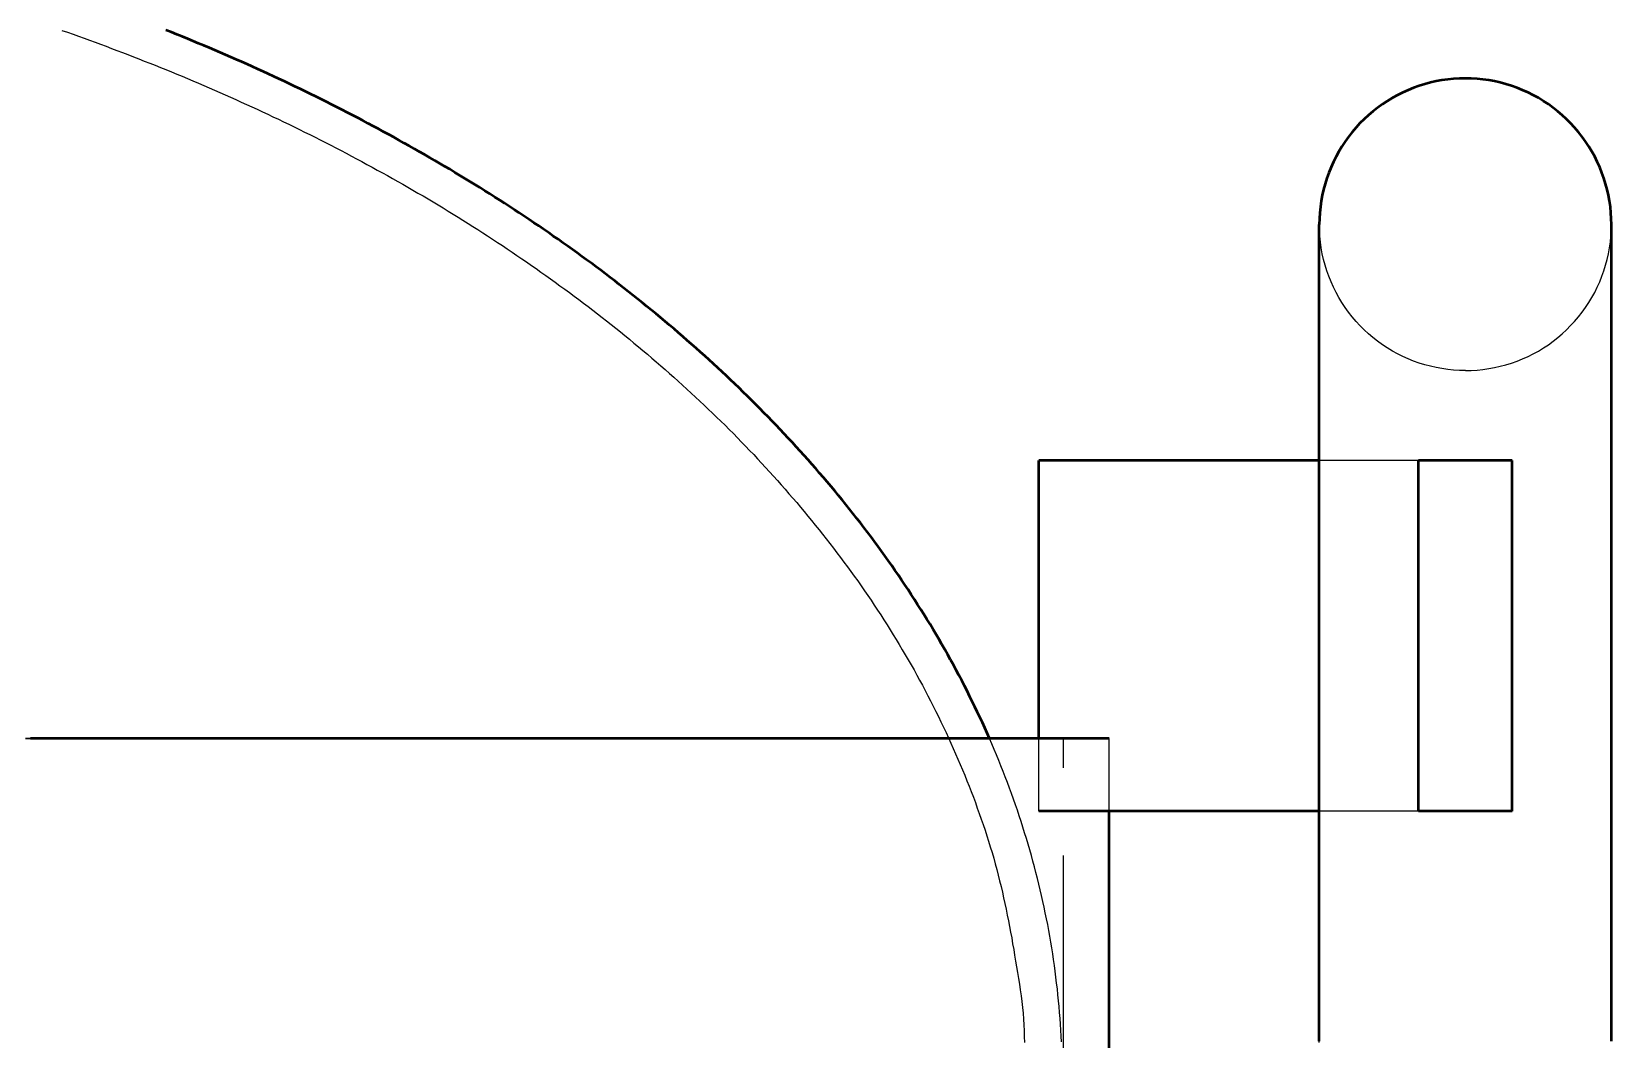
# Model space of a CAD drawing. Header units: millimetres. Extents: x 0 to 594, y 0 to 420.
# Drawn here: x 200.08 to 213.6, y 337.83 to 346.45 of the extents above; entities that cross this region are included whole.
import ezdxf

# ---------------------------------------------------------------- set-up
doc = ezdxf.new("R2010")
doc.units = ezdxf.units.MM
doc.linetypes.add('ISO02-TRAZOS', pattern=[3.75, 3, -0.75])
doc.layers.add('01-VISIBLE', color=7, linetype='CONTINUOUS', lineweight=50)
doc.layers.add('02-OCULTA', color=4, linetype='ISO02-TRAZOS', lineweight=25)

msp = doc.modelspace()

# ---------------------------------------------------------------- linework, layer by layer
at = {"layer": '01-VISIBLE'}
for p, q in [((211.1, 342.78), (208.7, 342.78)), ((208.7, 340.4), (208.7, 342.78)), ((212.75, 342.78), (211.95, 342.78)), ((211.95, 339.78), (211.95, 342.78)), ((212.75, 339.78), (212.75, 342.78)), ((211.1, 339.78), (208.7, 339.78)), ((209.3, 336.4), (209.3, 339.78)), ((212.75, 339.78), (211.95, 339.78))]:
    msp.add_line(p, q, dxfattribs=at)
for points in [[(208.277, 340.4), (208.257, 340.446), (208.237, 340.492), (208.216, 340.537), (208.195, 340.583), (208.173, 340.628), (208.152, 340.673), (208.13, 340.718), (208.107, 340.763), (208.085, 340.808), (208.062, 340.853), (208.039, 340.897), (208.016, 340.942), (207.992, 340.986), (207.968, 341.03), (207.944, 341.074), (207.92, 341.118), (207.895, 341.162), (207.87, 341.205), (207.845, 341.249), (207.82, 341.292), (207.794, 341.335), (207.768, 341.378), (207.742, 341.421), (207.716, 341.464), (207.689, 341.506), (207.662, 341.548), (207.635, 341.591), (207.608, 341.633), (207.581, 341.675), (207.553, 341.716), (207.525, 341.758), (207.497, 341.8), (207.468, 341.841), (207.44, 341.882), (207.411, 341.923), (207.382, 341.964), (207.352, 342.005), (207.323, 342.045), (207.293, 342.086), (207.263, 342.126), (207.233, 342.166), (207.203, 342.206), (207.172, 342.246), (207.141, 342.285), (207.111, 342.325), (207.079, 342.364), (207.048, 342.403), (207.016, 342.442), (206.985, 342.481), (206.953, 342.52), (206.921, 342.558), (206.888, 342.597), (206.856, 342.635), (206.823, 342.673), (206.79, 342.711), (206.757, 342.749), (206.724, 342.786), (206.691, 342.824), (206.657, 342.861), (206.623, 342.898), (206.59, 342.935), (206.555, 342.972), (206.521, 343.008), (206.487, 343.045), (206.452, 343.081), (206.417, 343.117), (206.383, 343.153), (206.347, 343.189), (206.312, 343.225), (206.277, 343.26), (206.241, 343.296), (206.206, 343.331), (206.17, 343.366), (206.134, 343.401), (206.098, 343.436), (206.061, 343.47), (206.025, 343.505), (205.988, 343.539), (205.952, 343.573), (205.915, 343.607), (205.878, 343.641), (205.84, 343.675), (205.803, 343.708), (205.766, 343.742), (205.728, 343.775), (205.69, 343.808), (205.653, 343.841), (205.615, 343.874), (205.577, 343.906), (205.538, 343.939), (205.5, 343.971), (205.461, 344.003), (205.423, 344.035), (205.384, 344.067), (205.345, 344.099), (205.306, 344.13), (205.267, 344.162), (205.228, 344.193), (205.188, 344.224), (205.149, 344.255), (205.109, 344.286), (205.07, 344.317), (205.03, 344.347), (204.99, 344.377), (204.95, 344.408), (204.91, 344.438), (204.87, 344.468), (204.829, 344.497), (204.789, 344.527), (204.748, 344.556), (204.707, 344.586), (204.667, 344.615), (204.626, 344.644), (204.585, 344.673), (204.544, 344.701), (204.502, 344.73), (204.461, 344.759), (204.42, 344.787), (204.378, 344.815), (204.336, 344.843), (204.295, 344.871), (204.253, 344.899), (204.211, 344.926), (204.169, 344.954), (204.127, 344.981), (204.085, 345.008), (204.043, 345.035), (204, 345.062), (203.958, 345.089), (203.915, 345.115), (203.873, 345.142), (203.83, 345.168), (203.787, 345.194), (203.744, 345.22), (203.701, 345.246), (203.658, 345.272), (203.615, 345.297), (203.572, 345.323), (203.529, 345.348), (203.485, 345.373), (203.442, 345.398), (203.398, 345.423), (203.355, 345.448), (203.311, 345.473), (203.267, 345.497), (203.223, 345.522), (203.18, 345.546), (203.136, 345.57), (203.092, 345.594), (203.047, 345.618), (203.003, 345.642), (202.959, 345.665), (202.915, 345.689), (202.87, 345.712), (202.826, 345.735), (202.781, 345.758), (202.737, 345.781), (202.692, 345.804), (202.647, 345.827), (202.602, 345.849), (202.557, 345.872), (202.513, 345.894), (202.468, 345.916), (202.423, 345.938), (202.377, 345.96), (202.332, 345.982), (202.287, 346.003), (202.242, 346.025), (202.196, 346.046), (202.151, 346.067), (202.105, 346.089), (202.06, 346.109), (202.014, 346.13), (201.968, 346.151), (201.923, 346.171), (201.877, 346.192), (201.831, 346.212), (201.785, 346.232), (201.739, 346.252), (201.693, 346.272), (201.647, 346.292), (201.601, 346.311), (201.554, 346.331), (201.508, 346.35), (201.462, 346.369), (201.415, 346.389), (201.369, 346.408), (201.322, 346.426), (201.276, 346.445), (201.229, 346.464)], [(213.6, 344.8), (213.599, 344.85), (213.596, 344.901), (213.591, 344.951), (213.584, 345.001), (213.574, 345.05), (213.563, 345.099), (213.55, 345.148), (213.535, 345.196), (213.518, 345.243), (213.5, 345.29), (213.479, 345.336), (213.457, 345.381), (213.432, 345.425), (213.406, 345.468), (213.378, 345.51), (213.349, 345.551), (213.318, 345.591), (213.285, 345.629), (213.251, 345.666), (213.216, 345.702), (213.179, 345.736), (213.14, 345.768), (213.101, 345.799), (213.06, 345.829), (213.018, 345.856), (212.975, 345.883), (212.931, 345.907), (212.886, 345.929), (212.84, 345.95), (212.793, 345.969), (212.746, 345.986), (212.697, 346.001), (212.649, 346.014), (212.6, 346.025), (212.55, 346.034), (212.5, 346.041), (212.45, 346.046), (212.4, 346.049), (212.35, 346.05), (212.299, 346.049), (212.249, 346.046), (212.199, 346.041), (212.149, 346.034), (212.1, 346.025), (212.051, 346.014), (212.002, 346.001), (211.954, 345.986), (211.906, 345.969), (211.86, 345.95), (211.814, 345.929), (211.769, 345.907), (211.725, 345.883), (211.682, 345.856), (211.64, 345.829), (211.599, 345.799), (211.559, 345.768), (211.521, 345.736), (211.484, 345.702), (211.448, 345.666), (211.414, 345.629), (211.381, 345.591), (211.35, 345.551), (211.321, 345.51), (211.293, 345.468), (211.267, 345.425), (211.243, 345.381), (211.22, 345.336), (211.2, 345.29), (211.181, 345.243), (211.164, 345.196), (211.149, 345.148), (211.136, 345.099), (211.125, 345.05), (211.116, 345.001), (211.109, 344.951), (211.104, 344.901), (211.101, 344.85), (211.1, 344.8)], [(211.1, 337.81), (211.1, 337.861), (211.1, 337.911), (211.1, 337.961), (211.1, 338.011), (211.1, 338.062), (211.1, 338.112), (211.1, 338.162), (211.1, 338.213), (211.1, 338.263), (211.1, 338.313), (211.1, 338.363), (211.1, 338.414), (211.1, 338.464), (211.1, 338.514), (211.1, 338.565), (211.1, 338.615), (211.1, 338.665), (211.1, 338.715), (211.1, 338.766), (211.1, 338.816), (211.1, 338.866), (211.1, 338.917), (211.1, 338.967), (211.1, 339.017), (211.1, 339.067), (211.1, 339.118), (211.1, 339.168), (211.1, 339.218), (211.1, 339.269), (211.1, 339.319), (211.1, 339.369), (211.1, 339.419), (211.1, 339.47), (211.1, 339.52), (211.1, 339.57), (211.1, 339.621), (211.1, 339.671), (211.1, 339.721), (211.1, 339.771), (211.1, 339.822), (211.1, 339.872), (211.1, 339.922), (211.1, 339.973), (211.1, 340.023), (211.1, 340.073), (211.1, 340.123), (211.1, 340.174), (211.1, 340.224), (211.1, 340.274), (211.1, 340.325), (211.1, 340.375), (211.1, 340.425), (211.1, 340.475), (211.1, 340.526), (211.1, 340.576), (211.1, 340.626), (211.1, 340.677), (211.1, 340.727), (211.1, 340.777), (211.1, 340.827), (211.1, 340.878), (211.1, 340.928), (211.1, 340.978), (211.1, 341.029), (211.1, 341.079), (211.1, 341.129), (211.1, 341.179), (211.1, 341.23), (211.1, 341.28), (211.1, 341.33), (211.1, 341.381), (211.1, 341.431), (211.1, 341.481), (211.1, 341.531), (211.1, 341.582), (211.1, 341.632), (211.1, 341.682), (211.1, 341.733), (211.1, 341.783), (211.1, 341.833), (211.1, 341.883), (211.1, 341.934), (211.1, 341.984), (211.1, 342.034), (211.1, 342.085), (211.1, 342.135), (211.1, 342.185), (211.1, 342.235), (211.1, 342.286), (211.1, 342.336), (211.1, 342.386), (211.1, 342.437), (211.1, 342.487), (211.1, 342.537), (211.1, 342.587), (211.1, 342.638), (211.1, 342.688), (211.1, 342.738), (211.1, 342.789), (211.1, 342.839), (211.1, 342.889), (211.1, 342.939), (211.1, 342.99), (211.1, 343.04), (211.1, 343.09), (211.1, 343.141), (211.1, 343.191), (211.1, 343.241), (211.1, 343.291), (211.1, 343.342), (211.1, 343.392), (211.1, 343.442), (211.1, 343.493), (211.1, 343.543), (211.1, 343.593), (211.1, 343.643), (211.1, 343.694), (211.1, 343.744), (211.1, 343.794), (211.1, 343.845), (211.1, 343.895), (211.1, 343.945), (211.1, 343.995), (211.1, 344.046), (211.1, 344.096), (211.1, 344.146), (211.1, 344.197), (211.1, 344.247), (211.1, 344.297), (211.1, 344.347), (211.1, 344.398), (211.1, 344.448), (211.1, 344.498), (211.1, 344.549), (211.1, 344.599), (211.1, 344.649), (211.1, 344.699), (211.1, 344.75), (211.1, 344.8)], [(213.6, 337.81), (213.6, 337.861), (213.6, 337.911), (213.6, 337.961), (213.6, 338.011), (213.6, 338.062), (213.6, 338.112), (213.6, 338.162), (213.6, 338.213), (213.6, 338.263), (213.6, 338.313), (213.6, 338.363), (213.6, 338.414), (213.6, 338.464), (213.6, 338.514), (213.6, 338.565), (213.6, 338.615), (213.6, 338.665), (213.6, 338.715), (213.6, 338.766), (213.6, 338.816), (213.6, 338.866), (213.6, 338.917), (213.6, 338.967), (213.6, 339.017), (213.6, 339.067), (213.6, 339.118), (213.6, 339.168), (213.6, 339.218), (213.6, 339.269), (213.6, 339.319), (213.6, 339.369), (213.6, 339.419), (213.6, 339.47), (213.6, 339.52), (213.6, 339.57), (213.6, 339.621), (213.6, 339.671), (213.6, 339.721), (213.6, 339.771), (213.6, 339.822), (213.6, 339.872), (213.6, 339.922), (213.6, 339.973), (213.6, 340.023), (213.6, 340.073), (213.6, 340.123), (213.6, 340.174), (213.6, 340.224), (213.6, 340.274), (213.6, 340.325), (213.6, 340.375), (213.6, 340.425), (213.6, 340.475), (213.6, 340.526), (213.6, 340.576), (213.6, 340.626), (213.6, 340.677), (213.6, 340.727), (213.6, 340.777), (213.6, 340.827), (213.6, 340.878), (213.6, 340.928), (213.6, 340.978), (213.6, 341.029), (213.6, 341.079), (213.6, 341.129), (213.6, 341.179), (213.6, 341.23), (213.6, 341.28), (213.6, 341.33), (213.6, 341.381), (213.6, 341.431), (213.6, 341.481), (213.6, 341.531), (213.6, 341.582), (213.6, 341.632), (213.6, 341.682), (213.6, 341.733), (213.6, 341.783), (213.6, 341.833), (213.6, 341.883), (213.6, 341.934), (213.6, 341.984), (213.6, 342.034), (213.6, 342.085), (213.6, 342.135), (213.6, 342.185), (213.6, 342.235), (213.6, 342.286), (213.6, 342.336), (213.6, 342.386), (213.6, 342.437), (213.6, 342.487), (213.6, 342.537), (213.6, 342.587), (213.6, 342.638), (213.6, 342.688), (213.6, 342.738), (213.6, 342.789), (213.6, 342.839), (213.6, 342.889), (213.6, 342.939), (213.6, 342.99), (213.6, 343.04), (213.6, 343.09), (213.6, 343.141), (213.6, 343.191), (213.6, 343.241), (213.6, 343.291), (213.6, 343.342), (213.6, 343.392), (213.6, 343.442), (213.6, 343.493), (213.6, 343.543), (213.6, 343.593), (213.6, 343.643), (213.6, 343.694), (213.6, 343.744), (213.6, 343.794), (213.6, 343.845), (213.6, 343.895), (213.6, 343.945), (213.6, 343.995), (213.6, 344.046), (213.6, 344.096), (213.6, 344.146), (213.6, 344.197), (213.6, 344.247), (213.6, 344.297), (213.6, 344.347), (213.6, 344.398), (213.6, 344.448), (213.6, 344.498), (213.6, 344.549), (213.6, 344.599), (213.6, 344.649), (213.6, 344.699), (213.6, 344.75), (213.6, 344.8)], [(209.3, 340.4), (209.25, 340.4), (209.199, 340.4), (209.149, 340.4), (209.099, 340.4), (209.049, 340.4), (208.999, 340.4), (208.949, 340.4), (208.898, 340.4), (208.848, 340.4), (208.798, 340.4), (208.748, 340.4), (208.698, 340.4), (208.648, 340.4), (208.597, 340.4), (208.547, 340.4), (208.497, 340.4), (208.447, 340.4), (208.397, 340.4), (208.347, 340.4), (208.296, 340.4), (208.246, 340.4), (208.196, 340.4), (208.146, 340.4), (208.096, 340.4), (208.046, 340.4), (207.995, 340.4), (207.945, 340.4), (207.895, 340.4), (207.845, 340.4), (207.795, 340.4), (207.745, 340.4), (207.694, 340.4), (207.644, 340.4), (207.594, 340.4), (207.544, 340.4), (207.494, 340.4), (207.444, 340.4), (207.393, 340.4), (207.343, 340.4), (207.293, 340.4), (207.243, 340.4), (207.193, 340.4), (207.143, 340.4), (207.092, 340.4), (207.042, 340.4), (206.992, 340.4), (206.942, 340.4), (206.892, 340.4), (206.842, 340.4), (206.791, 340.4), (206.741, 340.4), (206.691, 340.4), (206.641, 340.4), (206.591, 340.4), (206.541, 340.4), (206.49, 340.4), (206.44, 340.4), (206.39, 340.4), (206.34, 340.4), (206.29, 340.4), (206.24, 340.4), (206.189, 340.4), (206.139, 340.4), (206.089, 340.4), (206.039, 340.4), (205.989, 340.4), (205.939, 340.4), (205.888, 340.4), (205.838, 340.4), (205.788, 340.4), (205.738, 340.4), (205.688, 340.4), (205.638, 340.4), (205.587, 340.4), (205.537, 340.4), (205.487, 340.4), (205.437, 340.4), (205.387, 340.4), (205.337, 340.4), (205.286, 340.4), (205.236, 340.4), (205.186, 340.4), (205.136, 340.4), (205.086, 340.4), (205.036, 340.4), (204.985, 340.4), (204.935, 340.4), (204.885, 340.4), (204.835, 340.4), (204.785, 340.4), (204.735, 340.4), (204.684, 340.4), (204.634, 340.4), (204.584, 340.4), (204.534, 340.4), (204.484, 340.4), (204.434, 340.4), (204.383, 340.4), (204.333, 340.4), (204.283, 340.4), (204.233, 340.4), (204.183, 340.4), (204.133, 340.4), (204.082, 340.4), (204.032, 340.4), (203.982, 340.4), (203.932, 340.4), (203.882, 340.4), (203.832, 340.4), (203.782, 340.4), (203.731, 340.4), (203.681, 340.4), (203.631, 340.4), (203.581, 340.4), (203.531, 340.4), (203.481, 340.4), (203.43, 340.4), (203.38, 340.4), (203.33, 340.4), (203.28, 340.4), (203.23, 340.4), (203.18, 340.4), (203.129, 340.4), (203.079, 340.4), (203.029, 340.4), (202.979, 340.4), (202.929, 340.4), (202.879, 340.4), (202.828, 340.4), (202.778, 340.4), (202.728, 340.4), (202.678, 340.4), (202.628, 340.4), (202.578, 340.4), (202.527, 340.4), (202.477, 340.4), (202.427, 340.4), (202.377, 340.4), (202.327, 340.4), (202.277, 340.4), (202.226, 340.4), (202.176, 340.4), (202.126, 340.4), (202.076, 340.4), (202.026, 340.4), (201.976, 340.4), (201.925, 340.4), (201.875, 340.4), (201.825, 340.4), (201.775, 340.4), (201.725, 340.4), (201.675, 340.4), (201.624, 340.4), (201.574, 340.4), (201.524, 340.4), (201.474, 340.4), (201.424, 340.4), (201.374, 340.4), (201.323, 340.4), (201.273, 340.4), (201.223, 340.4), (201.173, 340.4), (201.123, 340.4), (201.073, 340.4), (201.022, 340.4), (200.972, 340.4), (200.922, 340.4), (200.872, 340.4), (200.822, 340.4), (200.772, 340.4), (200.721, 340.4), (200.671, 340.4), (200.621, 340.4), (200.571, 340.4), (200.521, 340.4), (200.471, 340.4), (200.42, 340.4), (200.37, 340.4), (200.32, 340.4), (200.27, 340.4), (200.22, 340.4), (200.17, 340.4), (200.119, 340.4), (200.069, 340.4)]]:
    msp.add_lwpolyline(points, dxfattribs=at)
at = {"layer": '02-OCULTA'}
for p, q in [((211.95, 342.78), (208.7, 342.78)), ((208.7, 339.78), (208.7, 342.78)), ((211.95, 342.78), (211.1, 342.78)), ((212.75, 342.78), (211.95, 342.78)), ((211.95, 342.78), (211.95, 339.78)), ((211.95, 339.78), (211.95, 342.78)), ((211.95, 342.78), (211.95, 339.78)), ((212.75, 339.78), (212.75, 342.78)), ((208.7, 339.78), (208.7, 340.4)), ((208.91, 336.4), (208.91, 340.4)), ((209.3, 339.78), (209.3, 340.4)), ((211.95, 339.78), (208.7, 339.78)), ((211.95, 339.78), (211.1, 339.78)), ((212.75, 339.78), (211.95, 339.78))]:
    msp.add_line(p, q, dxfattribs=at)
for points in [[(200.339, 346.461), (200.386, 346.445), (200.434, 346.428), (200.481, 346.411), (200.528, 346.394), (200.575, 346.377), (200.622, 346.36), (200.669, 346.342), (200.716, 346.325), (200.763, 346.307), (200.809, 346.29), (200.856, 346.272), (200.903, 346.254), (200.95, 346.236), (200.996, 346.218), (201.043, 346.199), (201.09, 346.181), (201.136, 346.162), (201.182, 346.144), (201.229, 346.125), (201.275, 346.106), (201.321, 346.087), (201.368, 346.068), (201.414, 346.048), (201.46, 346.029), (201.506, 346.009), (201.552, 345.99), (201.598, 345.97), (201.644, 345.95), (201.69, 345.93), (201.736, 345.91), (201.782, 345.889), (201.827, 345.869), (201.873, 345.848), (201.918, 345.828), (201.964, 345.807), (202.009, 345.786), (202.055, 345.765), (202.1, 345.743), (202.145, 345.722), (202.191, 345.701), (202.236, 345.679), (202.281, 345.657), (202.326, 345.635), (202.371, 345.613), (202.416, 345.591), (202.461, 345.569), (202.505, 345.546), (202.55, 345.524), (202.595, 345.501), (202.639, 345.478), (202.684, 345.455), (202.728, 345.432), (202.772, 345.409), (202.817, 345.385), (202.861, 345.362), (202.905, 345.338), (202.949, 345.314), (202.993, 345.291), (203.037, 345.266), (203.081, 345.242), (203.125, 345.218), (203.168, 345.193), (203.212, 345.169), (203.255, 345.144), (203.299, 345.119), (203.342, 345.094), (203.385, 345.069), (203.429, 345.044), (203.472, 345.018), (203.515, 344.993), (203.558, 344.967), (203.601, 344.941), (203.643, 344.915), (203.686, 344.889), (203.729, 344.862), (203.771, 344.836), (203.814, 344.809), (203.856, 344.783), (203.898, 344.756), (203.94, 344.729), (203.982, 344.702), (204.024, 344.674), (204.066, 344.647), (204.108, 344.619), (204.149, 344.591), (204.191, 344.563), (204.233, 344.535), (204.274, 344.507), (204.315, 344.479), (204.356, 344.45), (204.397, 344.422), (204.438, 344.393), (204.479, 344.364), (204.52, 344.335), (204.561, 344.306), (204.601, 344.276), (204.642, 344.247), (204.682, 344.217), (204.722, 344.187), (204.762, 344.157), (204.802, 344.127), (204.842, 344.097), (204.882, 344.066), (204.921, 344.036), (204.961, 344.005), (205, 343.974), (205.039, 343.943), (205.079, 343.912), (205.118, 343.88), (205.157, 343.849), (205.195, 343.817), (205.234, 343.785), (205.272, 343.753), (205.311, 343.721), (205.349, 343.689), (205.387, 343.656), (205.425, 343.624), (205.463, 343.591), (205.501, 343.558), (205.538, 343.525), (205.576, 343.492), (205.613, 343.458), (205.65, 343.425), (205.687, 343.391), (205.724, 343.357), (205.761, 343.323), (205.797, 343.289), (205.834, 343.255), (205.87, 343.22), (205.906, 343.186), (205.942, 343.151), (205.978, 343.116), (206.014, 343.081), (206.049, 343.045), (206.085, 343.01), (206.12, 342.974), (206.155, 342.938), (206.19, 342.902), (206.224, 342.866), (206.259, 342.83), (206.293, 342.794), (206.327, 342.757), (206.361, 342.72), (206.395, 342.683), (206.429, 342.646), (206.462, 342.609), (206.495, 342.571), (206.528, 342.534), (206.561, 342.496), (206.594, 342.458), (206.627, 342.42), (206.659, 342.382), (206.691, 342.344), (206.723, 342.305), (206.755, 342.266), (206.786, 342.227), (206.818, 342.188), (206.849, 342.149), (206.88, 342.11), (206.911, 342.07), (206.941, 342.031), (206.971, 341.991), (207.002, 341.951), (207.031, 341.911), (207.061, 341.87), (207.091, 341.83), (207.12, 341.789), (207.149, 341.749), (207.178, 341.708), (207.206, 341.666), (207.235, 341.625), (207.263, 341.584), (207.291, 341.542), (207.318, 341.5), (207.346, 341.459), (207.373, 341.417), (207.4, 341.374), (207.427, 341.332), (207.453, 341.289), (207.479, 341.247), (207.505, 341.204), (207.531, 341.161), (207.556, 341.118), (207.581, 341.075), (207.606, 341.031), (207.631, 340.988), (207.655, 340.944), (207.679, 340.9), (207.703, 340.856), (207.727, 340.812), (207.75, 340.767), (207.773, 340.723), (207.796, 340.678), (207.818, 340.633), (207.84, 340.588), (207.862, 340.543), (207.883, 340.498), (207.905, 340.453), (207.926, 340.407), (207.946, 340.362), (207.967, 340.316), (207.987, 340.27), (208.007, 340.224), (208.027, 340.178), (208.046, 340.132), (208.065, 340.086), (208.084, 340.04), (208.102, 339.993), (208.121, 339.946), (208.139, 339.9), (208.156, 339.853), (208.173, 339.806), (208.19, 339.759), (208.207, 339.711), (208.223, 339.664), (208.239, 339.617), (208.255, 339.569), (208.27, 339.521), (208.284, 339.473), (208.299, 339.425), (208.313, 339.377), (208.326, 339.329), (208.339, 339.281), (208.352, 339.232), (208.364, 339.184), (208.376, 339.135), (208.387, 339.086), (208.398, 339.038), (208.409, 338.989), (208.419, 338.939), (208.429, 338.89), (208.439, 338.841), (208.448, 338.792), (208.458, 338.743), (208.467, 338.694), (208.475, 338.644), (208.484, 338.595), (208.492, 338.546), (208.501, 338.496), (208.509, 338.447), (208.517, 338.398), (208.525, 338.348), (208.533, 338.299), (208.54, 338.249), (208.547, 338.2), (208.553, 338.15), (208.559, 338.1), (208.564, 338.05), (208.567, 338), (208.571, 337.95), (208.573, 337.9), (208.575, 337.85), (208.576, 337.8)], [(211.1, 337.8), (211.1, 337.85), (211.1, 337.9), (211.1, 337.95), (211.1, 338), (211.1, 338.05), (211.1, 338.1), (211.1, 338.15), (211.1, 338.2), (211.1, 338.25), (211.1, 338.3), (211.1, 338.35), (211.1, 338.4), (211.1, 338.45), (211.1, 338.5), (211.1, 338.55), (211.1, 338.6), (211.1, 338.65), (211.1, 338.7), (211.1, 338.75), (211.1, 338.8), (211.1, 338.85), (211.1, 338.9), (211.1, 338.95), (211.1, 339), (211.1, 339.05), (211.1, 339.1), (211.1, 339.15), (211.1, 339.2), (211.1, 339.25), (211.1, 339.3), (211.1, 339.35), (211.1, 339.4), (211.1, 339.45), (211.1, 339.5), (211.1, 339.55), (211.1, 339.6), (211.1, 339.65), (211.1, 339.7), (211.1, 339.75), (211.1, 339.8), (211.1, 339.85), (211.1, 339.9), (211.1, 339.95), (211.1, 340), (211.1, 340.05), (211.1, 340.1), (211.1, 340.15), (211.1, 340.2), (211.1, 340.25), (211.1, 340.3), (211.1, 340.35), (211.1, 340.4), (211.1, 340.45), (211.1, 340.5), (211.1, 340.55), (211.1, 340.6), (211.1, 340.65), (211.1, 340.7), (211.1, 340.75), (211.1, 340.8), (211.1, 340.85), (211.1, 340.9), (211.1, 340.95), (211.1, 341), (211.1, 341.05), (211.1, 341.1), (211.1, 341.15), (211.1, 341.2), (211.1, 341.25), (211.1, 341.3), (211.1, 341.35), (211.1, 341.4), (211.1, 341.45), (211.1, 341.5), (211.1, 341.55), (211.1, 341.6), (211.1, 341.65), (211.1, 341.7), (211.1, 341.75), (211.1, 341.8), (211.1, 341.85), (211.1, 341.9), (211.1, 341.95), (211.1, 342), (211.1, 342.05), (211.1, 342.1), (211.1, 342.15), (211.1, 342.2), (211.1, 342.25), (211.1, 342.3), (211.1, 342.35), (211.1, 342.4), (211.1, 342.45), (211.1, 342.5), (211.1, 342.55), (211.1, 342.6), (211.1, 342.65), (211.1, 342.7), (211.1, 342.75), (211.1, 342.8), (211.1, 342.85), (211.1, 342.9), (211.1, 342.95), (211.1, 343), (211.1, 343.05), (211.1, 343.1), (211.1, 343.15), (211.1, 343.2), (211.1, 343.25), (211.1, 343.3), (211.1, 343.35), (211.1, 343.4), (211.1, 343.45), (211.1, 343.5), (211.1, 343.55), (211.1, 343.6), (211.1, 343.65), (211.1, 343.7), (211.1, 343.75), (211.1, 343.8), (211.1, 343.85), (211.1, 343.9), (211.1, 343.95), (211.1, 344), (211.1, 344.05), (211.1, 344.1), (211.1, 344.15), (211.1, 344.2), (211.1, 344.25), (211.1, 344.3), (211.1, 344.35), (211.1, 344.4), (211.1, 344.45), (211.1, 344.5), (211.1, 344.55), (211.1, 344.6), (211.1, 344.65), (211.1, 344.7), (211.1, 344.75), (211.1, 344.8)], [(212.35, 343.55), (212.299, 343.551), (212.249, 343.554), (212.199, 343.559), (212.149, 343.566), (212.1, 343.575), (212.051, 343.586), (212.002, 343.599), (211.954, 343.614), (211.906, 343.631), (211.86, 343.65), (211.814, 343.671), (211.769, 343.693), (211.725, 343.717), (211.682, 343.744), (211.64, 343.771), (211.599, 343.801), (211.559, 343.832), (211.521, 343.864), (211.484, 343.898), (211.448, 343.934), (211.414, 343.971), (211.381, 344.009), (211.35, 344.049), (211.321, 344.09), (211.293, 344.132), (211.267, 344.175), (211.243, 344.219), (211.22, 344.264), (211.2, 344.31), (211.181, 344.357), (211.164, 344.404), (211.149, 344.452), (211.136, 344.501), (211.125, 344.55), (211.116, 344.599), (211.109, 344.649), (211.104, 344.699), (211.101, 344.75), (211.1, 344.8)], [(212.35, 343.55), (212.4, 343.551), (212.45, 343.554), (212.5, 343.559), (212.55, 343.566), (212.6, 343.575), (212.649, 343.586), (212.697, 343.599), (212.746, 343.614), (212.793, 343.631), (212.84, 343.65), (212.886, 343.671), (212.931, 343.693), (212.975, 343.717), (213.018, 343.744), (213.06, 343.771), (213.101, 343.801), (213.14, 343.832), (213.179, 343.864), (213.216, 343.898), (213.251, 343.934), (213.285, 343.971), (213.318, 344.009), (213.349, 344.049), (213.378, 344.09), (213.406, 344.132), (213.432, 344.175), (213.457, 344.219), (213.479, 344.264), (213.5, 344.31), (213.518, 344.357), (213.535, 344.404), (213.55, 344.452), (213.563, 344.501), (213.574, 344.55), (213.584, 344.599), (213.591, 344.649), (213.596, 344.699), (213.599, 344.75), (213.6, 344.8)], [(213.6, 337.81), (213.6, 337.861), (213.6, 337.911), (213.6, 337.961), (213.6, 338.011), (213.6, 338.062), (213.6, 338.112), (213.6, 338.162), (213.6, 338.213), (213.6, 338.263), (213.6, 338.313), (213.6, 338.363), (213.6, 338.414), (213.6, 338.464), (213.6, 338.514), (213.6, 338.565), (213.6, 338.615), (213.6, 338.665), (213.6, 338.715), (213.6, 338.766), (213.6, 338.816), (213.6, 338.866), (213.6, 338.917), (213.6, 338.967), (213.6, 339.017), (213.6, 339.067), (213.6, 339.118), (213.6, 339.168), (213.6, 339.218), (213.6, 339.269), (213.6, 339.319), (213.6, 339.369), (213.6, 339.419), (213.6, 339.47), (213.6, 339.52), (213.6, 339.57), (213.6, 339.621), (213.6, 339.671), (213.6, 339.721), (213.6, 339.771), (213.6, 339.822), (213.6, 339.872), (213.6, 339.922), (213.6, 339.973), (213.6, 340.023), (213.6, 340.073), (213.6, 340.123), (213.6, 340.174), (213.6, 340.224), (213.6, 340.274), (213.6, 340.325), (213.6, 340.375), (213.6, 340.425), (213.6, 340.475), (213.6, 340.526), (213.6, 340.576), (213.6, 340.626), (213.6, 340.677), (213.6, 340.727), (213.6, 340.777), (213.6, 340.827), (213.6, 340.878), (213.6, 340.928), (213.6, 340.978), (213.6, 341.029), (213.6, 341.079), (213.6, 341.129), (213.6, 341.179), (213.6, 341.23), (213.6, 341.28), (213.6, 341.33), (213.6, 341.381), (213.6, 341.431), (213.6, 341.481), (213.6, 341.531), (213.6, 341.582), (213.6, 341.632), (213.6, 341.682), (213.6, 341.733), (213.6, 341.783), (213.6, 341.833), (213.6, 341.883), (213.6, 341.934), (213.6, 341.984), (213.6, 342.034), (213.6, 342.085), (213.6, 342.135), (213.6, 342.185), (213.6, 342.235), (213.6, 342.286), (213.6, 342.336), (213.6, 342.386), (213.6, 342.437), (213.6, 342.487), (213.6, 342.537), (213.6, 342.587), (213.6, 342.638), (213.6, 342.688), (213.6, 342.738), (213.6, 342.789), (213.6, 342.839), (213.6, 342.889), (213.6, 342.939), (213.6, 342.99), (213.6, 343.04), (213.6, 343.09), (213.6, 343.141), (213.6, 343.191), (213.6, 343.241), (213.6, 343.291), (213.6, 343.342), (213.6, 343.392), (213.6, 343.442), (213.6, 343.493), (213.6, 343.543), (213.6, 343.593), (213.6, 343.643), (213.6, 343.694), (213.6, 343.744), (213.6, 343.794), (213.6, 343.845), (213.6, 343.895), (213.6, 343.945), (213.6, 343.995), (213.6, 344.046), (213.6, 344.096), (213.6, 344.146), (213.6, 344.197), (213.6, 344.247), (213.6, 344.297), (213.6, 344.347), (213.6, 344.398), (213.6, 344.448), (213.6, 344.498), (213.6, 344.549), (213.6, 344.599), (213.6, 344.649), (213.6, 344.699), (213.6, 344.75), (213.6, 344.8)], [(200.027, 340.4), (200.084, 340.4), (200.14, 340.4), (200.196, 340.4), (200.252, 340.4), (200.308, 340.4), (200.365, 340.4), (200.421, 340.4), (200.477, 340.4), (200.533, 340.4), (200.59, 340.4), (200.646, 340.4), (200.702, 340.4), (200.758, 340.4), (200.814, 340.4), (200.871, 340.4), (200.927, 340.4), (200.983, 340.4), (201.039, 340.4), (201.095, 340.4), (201.152, 340.4), (201.208, 340.4), (201.264, 340.4), (201.32, 340.4), (201.377, 340.4), (201.433, 340.4), (201.489, 340.4), (201.545, 340.4), (201.601, 340.4), (201.658, 340.4), (201.714, 340.4), (201.77, 340.4), (201.826, 340.4), (201.883, 340.4), (201.939, 340.4), (201.995, 340.4), (202.051, 340.4), (202.107, 340.4), (202.164, 340.4), (202.22, 340.4), (202.276, 340.4), (202.332, 340.4), (202.388, 340.4), (202.445, 340.4), (202.501, 340.4), (202.557, 340.4), (202.613, 340.4), (202.67, 340.4), (202.726, 340.4), (202.782, 340.4), (202.838, 340.4), (202.894, 340.4), (202.951, 340.4), (203.007, 340.4), (203.063, 340.4), (203.119, 340.4), (203.176, 340.4), (203.232, 340.4), (203.288, 340.4), (203.344, 340.4), (203.4, 340.4), (203.457, 340.4), (203.513, 340.4), (203.569, 340.4), (203.625, 340.4), (203.681, 340.4), (203.738, 340.4), (203.794, 340.4), (203.85, 340.4), (203.906, 340.4), (203.963, 340.4), (204.019, 340.4), (204.075, 340.4), (204.131, 340.4), (204.187, 340.4), (204.244, 340.4), (204.3, 340.4), (204.356, 340.4), (204.412, 340.4), (204.469, 340.4), (204.525, 340.4), (204.581, 340.4), (204.637, 340.4), (204.693, 340.4), (204.75, 340.4), (204.806, 340.4), (204.862, 340.4), (204.918, 340.4), (204.974, 340.4), (205.031, 340.4), (205.087, 340.4), (205.143, 340.4), (205.199, 340.4), (205.256, 340.4), (205.312, 340.4), (205.368, 340.4), (205.424, 340.4), (205.48, 340.4), (205.537, 340.4), (205.593, 340.4), (205.649, 340.4), (205.705, 340.4), (205.762, 340.4), (205.818, 340.4), (205.874, 340.4), (205.93, 340.4), (205.986, 340.4), (206.043, 340.4), (206.099, 340.4), (206.155, 340.4), (206.211, 340.4), (206.267, 340.4), (206.324, 340.4), (206.38, 340.4), (206.436, 340.4), (206.492, 340.4), (206.549, 340.4), (206.605, 340.4), (206.661, 340.4), (206.717, 340.4), (206.773, 340.4), (206.83, 340.4), (206.886, 340.4), (206.942, 340.4), (206.998, 340.4), (207.055, 340.4), (207.111, 340.4), (207.167, 340.4), (207.223, 340.4), (207.279, 340.4), (207.336, 340.4), (207.392, 340.4), (207.448, 340.4), (207.504, 340.4), (207.56, 340.4), (207.617, 340.4), (207.673, 340.4), (207.729, 340.4), (207.785, 340.4), (207.842, 340.4), (207.898, 340.4), (207.954, 340.4), (208.01, 340.4), (208.066, 340.4), (208.123, 340.4), (208.179, 340.4), (208.235, 340.4), (208.291, 340.4), (208.348, 340.4), (208.404, 340.4), (208.46, 340.4), (208.516, 340.4), (208.572, 340.4), (208.629, 340.4), (208.685, 340.4), (208.741, 340.4), (208.797, 340.4), (208.853, 340.4), (208.91, 340.4)], [(208.91, 340.4), (208.853, 340.4), (208.797, 340.4), (208.741, 340.4), (208.685, 340.4), (208.629, 340.4), (208.572, 340.4), (208.516, 340.4), (208.46, 340.4), (208.404, 340.4), (208.348, 340.4), (208.291, 340.4), (208.235, 340.4), (208.179, 340.4), (208.123, 340.4), (208.066, 340.4), (208.01, 340.4), (207.954, 340.4), (207.898, 340.4), (207.842, 340.4), (207.785, 340.4), (207.729, 340.4), (207.673, 340.4), (207.617, 340.4), (207.56, 340.4), (207.504, 340.4), (207.448, 340.4), (207.392, 340.4), (207.336, 340.4), (207.279, 340.4), (207.223, 340.4), (207.167, 340.4), (207.111, 340.4), (207.055, 340.4), (206.998, 340.4), (206.942, 340.4), (206.886, 340.4), (206.83, 340.4), (206.773, 340.4), (206.717, 340.4), (206.661, 340.4), (206.605, 340.4), (206.549, 340.4), (206.492, 340.4), (206.436, 340.4), (206.38, 340.4), (206.324, 340.4), (206.267, 340.4), (206.211, 340.4), (206.155, 340.4), (206.099, 340.4), (206.043, 340.4), (205.986, 340.4), (205.93, 340.4), (205.874, 340.4), (205.818, 340.4), (205.762, 340.4), (205.705, 340.4), (205.649, 340.4), (205.593, 340.4), (205.537, 340.4), (205.48, 340.4), (205.424, 340.4), (205.368, 340.4), (205.312, 340.4), (205.256, 340.4), (205.199, 340.4), (205.143, 340.4), (205.087, 340.4), (205.031, 340.4), (204.974, 340.4), (204.918, 340.4), (204.862, 340.4), (204.806, 340.4), (204.75, 340.4), (204.693, 340.4), (204.637, 340.4), (204.581, 340.4), (204.525, 340.4), (204.469, 340.4), (204.412, 340.4), (204.356, 340.4), (204.3, 340.4), (204.244, 340.4), (204.187, 340.4), (204.131, 340.4), (204.075, 340.4), (204.019, 340.4), (203.963, 340.4), (203.906, 340.4), (203.85, 340.4), (203.794, 340.4), (203.738, 340.4), (203.681, 340.4), (203.625, 340.4), (203.569, 340.4), (203.513, 340.4), (203.457, 340.4), (203.4, 340.4), (203.344, 340.4), (203.288, 340.4), (203.232, 340.4), (203.176, 340.4), (203.119, 340.4), (203.063, 340.4), (203.007, 340.4), (202.951, 340.4), (202.894, 340.4), (202.838, 340.4), (202.782, 340.4), (202.726, 340.4), (202.67, 340.4), (202.613, 340.4), (202.557, 340.4), (202.501, 340.4), (202.445, 340.4), (202.388, 340.4), (202.332, 340.4), (202.276, 340.4), (202.22, 340.4), (202.164, 340.4), (202.107, 340.4), (202.051, 340.4), (201.995, 340.4), (201.939, 340.4), (201.883, 340.4), (201.826, 340.4), (201.77, 340.4), (201.714, 340.4), (201.658, 340.4), (201.601, 340.4), (201.545, 340.4), (201.489, 340.4), (201.433, 340.4), (201.377, 340.4), (201.32, 340.4), (201.264, 340.4), (201.208, 340.4), (201.152, 340.4), (201.095, 340.4), (201.039, 340.4), (200.983, 340.4), (200.927, 340.4), (200.871, 340.4), (200.814, 340.4), (200.758, 340.4), (200.702, 340.4), (200.646, 340.4), (200.59, 340.4), (200.533, 340.4), (200.477, 340.4), (200.421, 340.4), (200.365, 340.4), (200.308, 340.4), (200.252, 340.4), (200.196, 340.4), (200.14, 340.4), (200.084, 340.4), (200.027, 340.4)], [(200.035, 340.4), (200.092, 340.4), (200.149, 340.4), (200.206, 340.4), (200.263, 340.4), (200.32, 340.4), (200.378, 340.4), (200.435, 340.4), (200.492, 340.4), (200.549, 340.4), (200.606, 340.4), (200.664, 340.4), (200.721, 340.4), (200.778, 340.4), (200.835, 340.4), (200.892, 340.4), (200.95, 340.4), (201.007, 340.4), (201.064, 340.4), (201.121, 340.4), (201.178, 340.4), (201.236, 340.4), (201.293, 340.4), (201.35, 340.4), (201.407, 340.4), (201.464, 340.4), (201.522, 340.4), (201.579, 340.4), (201.636, 340.4), (201.693, 340.4), (201.75, 340.4), (201.807, 340.4), (201.865, 340.4), (201.922, 340.4), (201.979, 340.4), (202.036, 340.4), (202.093, 340.4), (202.151, 340.4), (202.208, 340.4), (202.265, 340.4), (202.322, 340.4), (202.379, 340.4), (202.437, 340.4), (202.494, 340.4), (202.551, 340.4), (202.608, 340.4), (202.665, 340.4), (202.723, 340.4), (202.78, 340.4), (202.837, 340.4), (202.894, 340.4), (202.951, 340.4), (203.009, 340.4), (203.066, 340.4), (203.123, 340.4), (203.18, 340.4), (203.237, 340.4), (203.294, 340.4), (203.352, 340.4), (203.409, 340.4), (203.466, 340.4), (203.523, 340.4), (203.58, 340.4), (203.638, 340.4), (203.695, 340.4), (203.752, 340.4), (203.809, 340.4), (203.866, 340.4), (203.924, 340.4), (203.981, 340.4), (204.038, 340.4), (204.095, 340.4), (204.152, 340.4), (204.21, 340.4), (204.267, 340.4), (204.324, 340.4), (204.381, 340.4), (204.438, 340.4), (204.496, 340.4), (204.553, 340.4), (204.61, 340.4), (204.667, 340.4), (204.724, 340.4), (204.781, 340.4), (204.839, 340.4), (204.896, 340.4), (204.953, 340.4), (205.01, 340.4), (205.067, 340.4), (205.125, 340.4), (205.182, 340.4), (205.239, 340.4), (205.296, 340.4), (205.353, 340.4), (205.411, 340.4), (205.468, 340.4), (205.525, 340.4), (205.582, 340.4), (205.639, 340.4), (205.697, 340.4), (205.754, 340.4), (205.811, 340.4), (205.868, 340.4), (205.925, 340.4), (205.983, 340.4), (206.04, 340.4), (206.097, 340.4), (206.154, 340.4), (206.211, 340.4), (206.269, 340.4), (206.326, 340.4), (206.383, 340.4), (206.44, 340.4), (206.497, 340.4), (206.554, 340.4), (206.612, 340.4), (206.669, 340.4), (206.726, 340.4), (206.783, 340.4), (206.84, 340.4), (206.898, 340.4), (206.955, 340.4), (207.012, 340.4), (207.069, 340.4), (207.126, 340.4), (207.184, 340.4), (207.241, 340.4), (207.298, 340.4), (207.355, 340.4), (207.412, 340.4), (207.47, 340.4), (207.527, 340.4), (207.584, 340.4), (207.641, 340.4), (207.698, 340.4), (207.756, 340.4), (207.813, 340.4), (207.87, 340.4), (207.927, 340.4), (207.984, 340.4), (208.041, 340.4), (208.099, 340.4), (208.156, 340.4), (208.213, 340.4), (208.27, 340.4), (208.327, 340.4), (208.385, 340.4), (208.442, 340.4), (208.499, 340.4), (208.556, 340.4), (208.613, 340.4), (208.671, 340.4), (208.728, 340.4), (208.785, 340.4), (208.842, 340.4), (208.899, 340.4), (208.957, 340.4), (209.014, 340.4), (209.071, 340.4), (209.128, 340.4), (209.185, 340.4), (209.243, 340.4), (209.3, 340.4)], [(208.893, 337.804), (208.891, 337.854), (208.888, 337.905), (208.885, 337.955), (208.881, 338.006), (208.877, 338.056), (208.873, 338.107), (208.869, 338.157), (208.863, 338.208), (208.858, 338.258), (208.852, 338.308), (208.846, 338.359), (208.84, 338.409), (208.833, 338.459), (208.826, 338.509), (208.818, 338.559), (208.81, 338.609), (208.802, 338.659), (208.793, 338.709), (208.784, 338.759), (208.775, 338.809), (208.765, 338.858), (208.755, 338.908), (208.745, 338.957), (208.734, 339.007), (208.723, 339.056), (208.711, 339.106), (208.7, 339.155), (208.687, 339.204), (208.675, 339.253), (208.662, 339.302), (208.649, 339.351), (208.636, 339.4), (208.622, 339.448), (208.608, 339.497), (208.593, 339.546), (208.578, 339.594), (208.563, 339.642), (208.548, 339.69), (208.532, 339.739), (208.516, 339.787), (208.499, 339.834), (208.482, 339.882), (208.465, 339.93), (208.448, 339.977), (208.43, 340.025), (208.412, 340.072), (208.394, 340.119), (208.375, 340.166), (208.356, 340.213), (208.337, 340.26), (208.317, 340.307), (208.298, 340.354), (208.277, 340.4)]]:
    msp.add_lwpolyline(points, dxfattribs=at)

doc.saveas('drawing.dxf')
